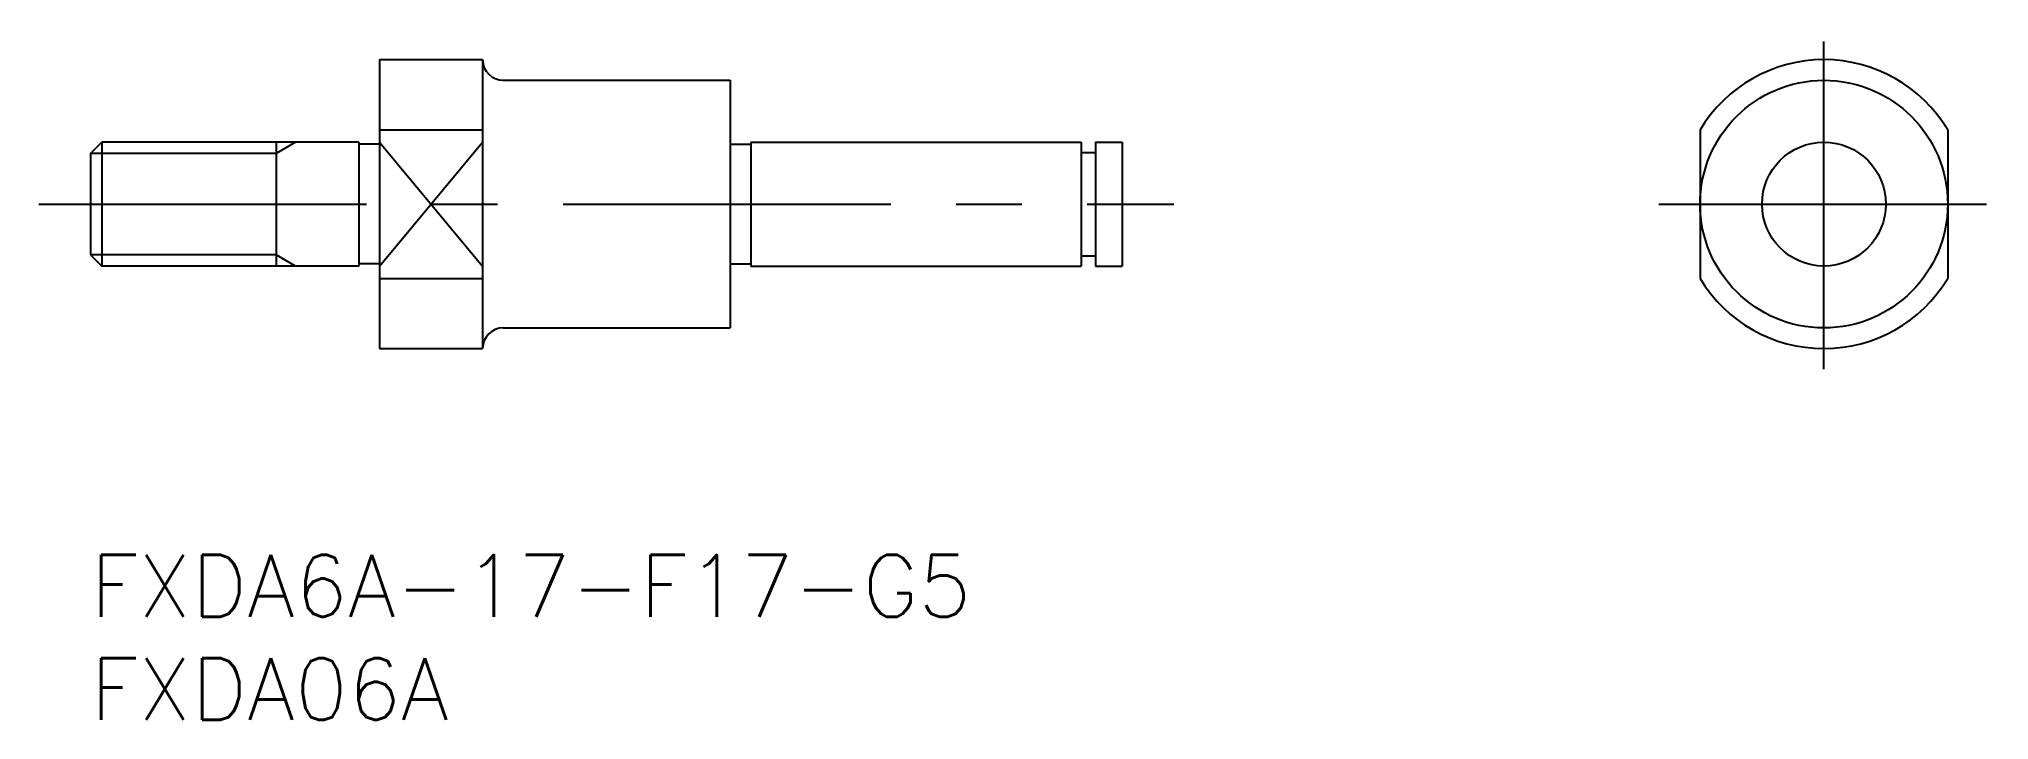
# Model space of a CAD drawing. Extents: x -2.5 to 92, y -8 to 25.
import ezdxf

# ---------------------------------------------------------------- set-up
doc = ezdxf.new("R2010")
doc.units = 0
doc.header["$LTSCALE"] = 0.5
doc.linetypes.add('CENTER', pattern=[50.8, 31.75, -6.35, 6.35, -6.35])
for name, color, linetype in [('MSM_CENTER', 1, 'CENTER'), ('MSM_CONTINUOUS', 7, 'CONTINUOUS'), ('MSM_NARROW', 5, 'CONTINUOUS'), ('MSM_PART_NUMBER', 7, 'CONTINUOUS')]:
    doc.layers.add(name, color=color, linetype=linetype)
doc.styles.get("Standard").update_dxf_attribs({"font": 'txt.shx', "height": 3, "bigfont": 'bigfont.shx'})

# ---------------------------------------------------------------- blocks, each defined once
blk = doc.blocks.new('*U3')
at = {"layer": 'MSM_PART_NUMBER'}
blk.add_text('FXDA6A-17-F17-G5', height=3, dxfattribs=at).set_placement((0, -3))
blk = doc.blocks.new('*U4')
at = {"layer": 'MSM_PART_NUMBER'}
blk.add_text('FXDA06A', height=3, dxfattribs=at).set_placement((0, -8))

msp = doc.modelspace()

# ---------------------------------------------------------------- linework, layer by layer
at = {"layer": 'MSM_CENTER'}
for p, q in [((84, 9), (84, 25)), ((-2.5, 17), (52.5, 17)), ((76, 17), (92, 17))]:
    msp.add_line(p, q, dxfattribs=at)
at = {"layer": 'MSM_CONTINUOUS'}
for p, q in [((14, 24), (14, 10)), ((14, 24), (19, 24)), ((19, 24), (19, 10)), ((20, 23), (31, 23)), ((31, 23), (31, 11)), ((0, 19.459), (0.542, 20)), ((0.542, 20), (0.542, 14)), ((13, 20), (0.542, 20)), ((9, 20), (9, 14)), ((13, 20), (13, 14)), ((14, 19.9), (13, 19.9)), ((14, 20.606), (19, 20.606)), ((31, 19.9), (32, 19.9)), ((32, 20), (48, 20)), ((32, 20), (32, 14)), ((48, 20), (48, 14)), ((48.7, 20), (48.7, 14)), ((48.7, 20), (50, 20)), ((50, 20), (50, 14)), ((78, 20.606), (78, 13.394)), ((90, 20.606), (90, 13.394)), ((0, 19.459), (0, 14.541)), ((48, 19.5), (48.7, 19.5)), ((0, 14.541), (0.542, 14)), ((48, 14.5), (48.7, 14.5)), ((13, 14), (0.542, 14)), ((14, 14.1), (13, 14.1)), ((14, 13.394), (19, 13.394)), ((31, 14.1), (32, 14.1)), ((32, 14), (48, 14)), ((48.7, 14), (50, 14)), ((20, 11), (31, 11)), ((14, 10), (19, 10))]:
    msp.add_line(p, q, dxfattribs=at)
for radius in [6, 3]:
    msp.add_circle((84, 17), radius, dxfattribs=at)
for centre, radius, start, end in [((20, 24), 1, 180, 270), ((84, 17), 7, 31.00272, 148.99728), ((84, 17), 7, 211.00272, 328.99728), ((20, 10), 1, 90, 180)]:
    msp.add_arc(centre, radius, start, end, dxfattribs=at)
at = {"layer": 'MSM_NARROW'}
for p, q in [((9.938, 20), (9, 19.459)), ((14, 14), (19, 20)), ((14, 20), (19, 14)), ((9, 19.459), (0, 19.459)), ((9, 14.541), (0, 14.541)), ((9.938, 14), (9, 14.541))]:
    msp.add_line(p, q, dxfattribs=at)

# ---------------------------------------------------------------- block references
at = {"layer": 'MSM_CONTINUOUS'}
for name in ['*U3', '*U4']:
    msp.add_blockref(name, (0, 0), dxfattribs=at)

doc.saveas('drawing.dxf')
